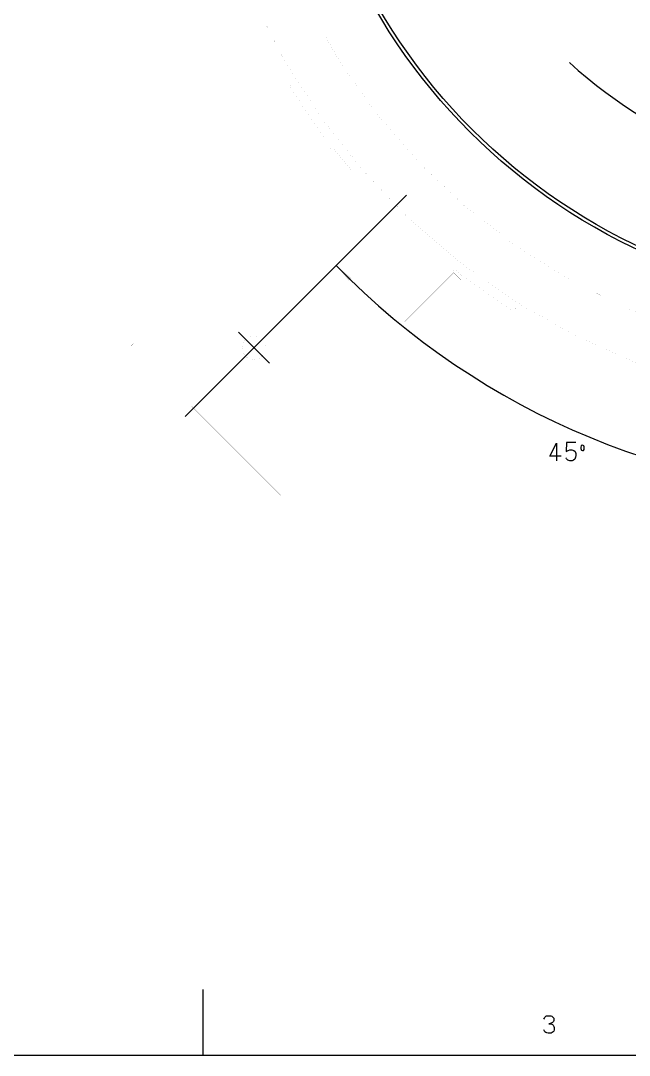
# Model space of a CAD drawing. Extents: x 0 to 8410, y 0 to 11890.
# Drawn here: x 1825 to 2751, y 0 to 1573 of the extents above; entities that cross this region are included whole.
import ezdxf

# ---------------------------------------------------------------- set-up
doc = ezdxf.new("R2010")
doc.units = 0
doc.header["$MEASUREMENT"] = 0
doc.layers.add('6', color=7, linetype='Continuous')
doc.layers.add('8', color=7, linetype='Continuous')

# ---------------------------------------------------------------- blocks, each defined once
blk = doc.blocks.new('BLKENT138')
at = {"layer": '6', "color": 1, "linetype": 'Continuous'}
blk.add_line((1996.16, 2784.09), (4300.33, 1304.36), dxfattribs=at)
at = {"layer": '6', "color": 2, "linetype": 'Continuous'}
for p, q in [((2066.66, 2755.38), (2066.59, 2754.6)), ((2066.59, 2754.6), (2066.75, 2753.16)), ((2067.41, 2757.4), (2066.66, 2755.38)), ((2082.12, 2766.58), (2067.22, 2743.38)), ((2068.39, 2759.09), (2067.41, 2757.4)), ((2069.53, 2760.69), (2068.39, 2759.09)), ((2070.67, 2761.79), (2069.53, 2760.69)), ((2071.43, 2762.3), (2070.67, 2761.79)), ((2072.04, 2762.58), (2071.43, 2762.3)), ((2073.26, 2762.95), (2072.04, 2762.58)), ((2076.87, 2762.3), (2073.26, 2762.95)), ((2080.41, 2760.03), (2076.87, 2762.3)), ((2080.41, 2760.03), (2082.34, 2757.79)), ((2082.53, 2754.01), (2082, 2752.68)), ((2082.34, 2757.79), (2082.73, 2756.87)), ((2082.75, 2755.2), (2082.53, 2754.01)), ((2082.73, 2756.87), (2082.75, 2755.2)), ((2090.82, 2750.84), (2093.64, 2753.53)), ((2093.64, 2753.53), (2096.15, 2754.74)), ((2096.15, 2754.74), (2098.91, 2755.14)), ((2098.91, 2755.14), (2101.44, 2754.17)), ((2101.44, 2754.17), (2103.83, 2752.14)), ((2066.75, 2753.16), (2069, 2750.05)), ((2069, 2750.05), (2072.54, 2747.78)), ((2076.23, 2746.91), (2072.54, 2747.78)), ((2077.68, 2747.47), (2076.23, 2746.91)), ((2078.82, 2748.24), (2077.68, 2747.47)), ((2079.88, 2749.39), (2078.82, 2748.24)), ((2081.02, 2750.99), (2079.88, 2749.39)), ((2082, 2752.68), (2081.02, 2750.99)), ((2089.01, 2738.2), (2085.57, 2737.41)), ((2093.91, 2739.05), (2089.01, 2738.2)), ((2098.5, 2739.76), (2093.91, 2739.05)), ((2099.87, 2740.04), (2098.5, 2739.76)), ((2101.78, 2740.98), (2099.87, 2740.04)), ((2103.15, 2742.43), (2101.78, 2740.98)), ((2104.21, 2743.75), (2103.15, 2742.43)), ((2103.83, 2752.14), (2104.92, 2750.78)), ((2105.33, 2746.68), (2104.21, 2743.75)), ((2104.92, 2750.78), (2105.39, 2749.31)), ((2105.48, 2747.92), (2105.33, 2746.68)), ((2105.39, 2749.31), (2105.48, 2747.92)), ((2114.92, 2745.52), (2127.62, 2737.36)), ((2083.43, 2736.62), (2080.84, 2735.3)), ((2080.84, 2735.3), (2093.54, 2727.14)), ((2085.57, 2737.41), (2083.43, 2736.62)), ((2107.51, 2723.32), (2104.25, 2719.6)), ((2109.26, 2725.03), (2107.51, 2723.32)), ((2111.01, 2726.73), (2109.26, 2725.03)), ((2112.99, 2728.29), (2111.01, 2726.73)), ((2114.36, 2729.58), (2112.99, 2728.29)), ((2115.57, 2730.46), (2114.36, 2729.58)), ((2118.47, 2732.43), (2115.57, 2730.46)), ((2122.59, 2734.77), (2118.47, 2732.43)), ((2125.41, 2736.29), (2122.59, 2734.77)), ((2127.62, 2737.36), (2125.41, 2736.29)), ((2132.21, 2728.42), (2133.28, 2729.07)), ((2133.28, 2729.07), (2134.35, 2729.72)), ((2134.35, 2729.72), (2135.72, 2730.16)), ((2135.72, 2730.16), (2136.87, 2730.43)), ((2136.87, 2730.43), (2138.1, 2730.3)), ((2138.1, 2730.3), (2139.32, 2729.85)), ((2139.32, 2729.85), (2141.94, 2728.17)), ((2141.94, 2728.17), (2143.48, 2727.01)), ((2143.48, 2727.01), (2144.57, 2725.65)), ((2144.57, 2725.65), (2145.19, 2724.25)), ((2145.19, 2724.25), (2145.43, 2722.93)), ((2145.43, 2722.93), (2145.21, 2721.41)), ((2122.76, 2712.7), (2123.13, 2714.96)), ((2122.93, 2711.26), (2122.76, 2712.7)), ((2123.55, 2709.69), (2122.93, 2711.26)), ((2124.33, 2708.36), (2123.55, 2709.69)), ((2126.03, 2707.11), (2124.33, 2708.36)), ((2130.03, 2704.54), (2126.03, 2707.11)), ((2136.44, 2717.56), (2134.52, 2718.29)), ((2134.52, 2718.29), (2135.83, 2717.29)), ((2135.83, 2717.29), (2137.76, 2715.38)), ((2136.9, 2707.11), (2136.15, 2706.1)), ((2138.12, 2717.14), (2136.44, 2717.56)), ((2138.34, 2709.35), (2136.9, 2707.11)), ((2137.76, 2715.38), (2138.61, 2714.34)), ((2140.27, 2717.09), (2138.12, 2717.14)), ((2138.94, 2710.79), (2138.34, 2709.35)), ((2138.61, 2714.34), (2139, 2712.75)), ((2139, 2712.75), (2138.94, 2710.79)), ((2142.33, 2717.6), (2140.27, 2717.09)), ((2143.32, 2718.46), (2142.33, 2717.6)), ((2144.54, 2719.84), (2143.32, 2718.46)), ((2145.21, 2721.41), (2144.54, 2719.84)), ((2147.91, 2709.36), (2148.67, 2711.2)), ((2148.16, 2707.37), (2147.91, 2709.36)), ((2148.63, 2705.57), (2148.16, 2707.37)), ((2148.67, 2711.2), (2149.88, 2713.09)), ((2149.88, 2713.09), (2150.94, 2714.74)), ((2150.94, 2714.74), (2152.15, 2716.12)), ((2152.15, 2716.12), (2153.98, 2717.11)), ((2153.98, 2717.11), (2156.28, 2717.46)), ((2156.28, 2717.46), (2158.04, 2717.33)), ((2158.04, 2717.33), (2160.04, 2716.55)), ((2160.04, 2716.55), (2161.42, 2715.66)), ((2163.56, 2706.63), (2160.08, 2701.21)), ((2161.42, 2715.66), (2162.97, 2714.17)), ((2162.97, 2714.17), (2163.74, 2713.17)), ((2164.32, 2707.97), (2163.56, 2706.63)), ((2163.74, 2713.17), (2164.05, 2712.47)), ((2164.05, 2712.47), (2164.52, 2711.17)), ((2164.69, 2709.57), (2164.32, 2707.97)), ((2164.52, 2711.17), (2164.69, 2709.57)), ((2131.79, 2704.4), (2130.03, 2704.54)), ((2133.4, 2704.53), (2131.79, 2704.4)), ((2134.62, 2704.91), (2133.4, 2704.53)), ((2136.15, 2706.1), (2134.62, 2704.91)), ((2142.25, 2699.85), (2142.92, 2702.25)), ((2142.34, 2698.13), (2142.25, 2699.85)), ((2143.27, 2696.03), (2142.34, 2698.13)), ((2144.28, 2694.72), (2143.27, 2696.03)), ((2145.82, 2693.4), (2144.28, 2694.72)), ((2147.67, 2692.21), (2145.82, 2693.4)), ((2148.74, 2691.85), (2147.67, 2692.21)), ((2149.8, 2703.99), (2148.63, 2705.57)), ((2150.43, 2691.6), (2148.74, 2691.85)), ((2151.72, 2702.59), (2149.8, 2703.99)), ((2151.89, 2691.83), (2150.43, 2691.6)), ((2153.42, 2701.5), (2151.72, 2702.59)), ((2153.79, 2692.6), (2151.89, 2691.83)), ((2155.41, 2700.88), (2153.42, 2701.5)), ((2154.93, 2693.7), (2153.79, 2692.6)), ((2156.98, 2696.38), (2154.93, 2693.7)), ((2157.71, 2700.9), (2155.41, 2700.88)), ((2160.08, 2701.21), (2156.98, 2696.38)), ((2160.16, 2701.49), (2157.71, 2700.9))]:
    blk.add_line(p, q, dxfattribs=at)
at = {"layer": '6', "color": 1, "linetype": 'Continuous'}
for points in [[(1996.16, 2784.09), (2022.72, 2770.14), (2019.89, 2765.74)], [(4300.33, 1304.36), (4273.77, 1318.31), (4276.59, 1322.71)]]:
    blk.add_solid(points, dxfattribs=at)
blk = doc.blocks.new('BLKENT142')
at = {"layer": '6', "color": 2, "linetype": 'Continuous'}
for p, q in [((2630, 911.099), (2640.25, 930.979)), ((2640.25, 930.979), (2640.25, 903.819)), ((2655.44, 931.679), (2654.71, 918.379)), ((2669.35, 931.679), (2655.44, 931.679)), ((2654.71, 918.379), (2657.73, 919.919)), ((2657.73, 919.919), (2660.47, 920.619)), ((2660.47, 920.619), (2663.13, 920.619)), ((2663.13, 920.619), (2666.6, 919.499)), ((2666.6, 919.499), (2668.25, 918.099)), ((2668.25, 918.099), (2668.89, 916.839)), ((2668.89, 916.839), (2669.26, 915.159)), ((2669.26, 915.159), (2669.44, 912.359)), ((2677.12, 924.679), (2677.22, 922.579)), ((2677.77, 926.639), (2677.22, 924.959)), ((2677.22, 922.579), (2677.4, 921.459)), ((2677.4, 921.459), (2677.67, 920.899)), ((2677.67, 920.899), (2678.22, 920.059)), ((2678.86, 927.619), (2677.77, 926.639)), ((2678.22, 920.059), (2679.41, 919.499)), ((2680.69, 927.479), (2678.86, 927.619)), ((2679.41, 919.499), (2680.88, 919.919)), ((2681.43, 926.639), (2680.69, 927.479)), ((2680.88, 919.919), (2681.88, 921.459)), ((2681.88, 925.519), (2681.43, 926.639)), ((2682.16, 923.419), (2681.88, 925.519)), ((2681.88, 921.459), (2682.16, 923.419)), ((2647.29, 911.099), (2630, 911.099)), ((2654.71, 907.879), (2654.16, 908.719)), ((2655.16, 906.899), (2654.71, 907.879)), ((2657.36, 905.079), (2655.16, 906.899)), ((2659.01, 904.379), (2657.36, 905.079)), ((2660.38, 904.099), (2659.01, 904.379)), ((2663.67, 904.099), (2660.38, 904.099)), ((2665.96, 905.079), (2663.67, 904.099)), ((2667.79, 906.619), (2665.96, 905.079)), ((2668.62, 908.019), (2667.79, 906.619)), ((2669.16, 909.559), (2668.62, 908.019)), ((2669.44, 912.359), (2669.16, 909.559))]:
    blk.add_line(p, q, dxfattribs=at)
at = {"layer": '6', "color": 1, "linetype": 'Continuous'}
blk.add_line((3148.24, 872.053), (3148.24, 821.857), dxfattribs=at)
blk.add_arc((3133.47, 2008.56), 1156.8, 224.268, 270.732, dxfattribs=at)
for points in [[(2305.11, 1201.09), (2328.09, 1181.81), (2324.39, 1178.11)], [(3148.24, 851.857), (3118.36, 849.242), (3118.36, 854.471)]]:
    blk.add_solid(points, dxfattribs=at)
blk = doc.blocks.new('BLKENT714')
at = {"layer": '8', "color": 15, "linetype": 'Continuous'}
for p, q in [((2102.5, 100), (2102.5, 0)), ((0, 0), (8410, 0))]:
    blk.add_line(p, q, dxfattribs=at)
at = {"layer": '8', "color": 2, "linetype": 'Continuous'}
for p, q in [((2621.03, 55.18), (2621.58, 56.3)), ((2621.58, 56.3), (2622.13, 57.42)), ((2622.13, 57.42), (2623.05, 58.54)), ((2623.05, 58.54), (2623.87, 59.38)), ((2623.87, 59.38), (2624.97, 59.94)), ((2624.97, 59.94), (2626.25, 60.22)), ((2626.25, 60.22), (2629.36, 60.22)), ((2630.46, 48.32), (2628.45, 47.9)), ((2628.45, 47.9), (2630.09, 47.76)), ((2629.36, 60.22), (2631.28, 60.08)), ((2630.09, 47.76), (2632.75, 47.2)), ((2632.11, 48.88), (2630.46, 48.32)), ((2631.28, 60.08), (2632.93, 59.52)), ((2633.94, 50), (2632.11, 48.88)), ((2632.93, 59.52), (2634.21, 58.68)), ((2635.4, 51.54), (2633.94, 50)), ((2634.21, 58.68), (2635.13, 57.7)), ((2635.13, 57.7), (2635.77, 56.3)), ((2635.77, 52.8), (2635.4, 51.54)), ((2635.77, 56.3), (2636.04, 54.62)), ((2636.04, 54.62), (2635.77, 52.8)), ((2621.58, 36.84), (2620.67, 38.94)), ((2622.5, 35.72), (2621.58, 36.84)), ((2623.87, 34.74), (2622.5, 35.72)), ((2625.24, 34.04), (2623.87, 34.74)), ((2627.35, 33.9), (2625.24, 34.04)), ((2632.11, 33.9), (2627.35, 33.9)), ((2633.66, 34.74), (2632.11, 33.9)), ((2632.75, 47.2), (2634.03, 46.78)), ((2634.94, 35.72), (2633.66, 34.74)), ((2634.03, 46.78), (2635.22, 45.66)), ((2635.77, 36.7), (2634.94, 35.72)), ((2635.22, 45.66), (2636.22, 43.98)), ((2636.41, 38.52), (2635.77, 36.7)), ((2636.22, 43.98), (2636.5, 42.44)), ((2636.5, 39.78), (2636.41, 38.52)), ((2636.5, 42.44), (2636.5, 39.78))]:
    blk.add_line(p, q, dxfattribs=at)
at = {"layer": '8', "color": 7, "linetype": 'Continuous', "const_width": 0.03}
blk.add_lwpolyline([(250, 100), (8310, 100)], dxfattribs=at)

msp = doc.modelspace()

# ---------------------------------------------------------------- linework, layer by layer
at = {"layer": '6'}
for p, q in [((2411.99, 1307.97), (2075.28, 971.261)), ((2203.64, 1052.49), (2156.51, 1099.63))]:
    msp.add_line(p, q, dxfattribs=at)
at = {"layer": '6', "const_width": 0.03}
for points in [[(3432.85, 1019, 7.34075), (2863.64, 1019, -0.1)], [(3462.32, 1102.2, 6.16109), (2834.17, 1102.2, -0.1)], [(2234.93, 1471.56, 0.113167), (2575.63, 1130.88, -0.1)]]:
    msp.add_lwpolyline(points, format="xyb", dxfattribs=at)
for points in [[(2234.95, 1471.59), (2241.1, 1488.18)], [(2234.95, 1471.59), (2247.5, 1477.86)], [(2282.88, 1391), (2283.22, 1400.94)], [(1982.08, 1090.2), (2282.88, 1391)], [(2294.19, 1379.68), (2282.88, 1391)], [(1993.4, 1078.89), (2294.19, 1379.68)], [(2294.19, 1379.68), (2299.81, 1379.21)], [(2215.43, 1323.54), (2226.74, 1312.23)], [(1955.57, 1116.72), (2153.56, 1314.71)], [(2153.56, 1314.71), (2180.07, 1288.19)], [(2191.39, 1276.88), (2380.89, 1087.37)], [(2483.7, 1190.18), (2483.22, 1195.8)], [(2182.9, 889.382), (2483.7, 1190.18)], [(2483.7, 1190.18), (2495.01, 1178.87)], [(2194.22, 878.068), (2495.01, 1178.87)], [(2495.01, 1178.87), (2504.95, 1179.21)], [(2581.77, 1143.56), (2575.63, 1130.88)], [(2575.63, 1130.88), (2592.18, 1137.09)], [(2416.25, 1122.73), (2427.56, 1111.41)], [(1955.57, 1116.72), (2220.73, 851.552)], [(2392.21, 1076.06), (2418.72, 1049.54)], [(2220.73, 851.552), (2418.72, 1049.54)]]:
    msp.add_lwpolyline(points, dxfattribs=at)
msp.add_lwpolyline([(2162.07, 1076.06, 1), (2198.07, 1076.06, 1)], format="xyb", close=True, dxfattribs=at)
at = {"layer": '6'}
for radius in [905, 900]:
    msp.add_circle((3148.24, 2044.23), radius, dxfattribs=at)
msp.add_arc((3148.24, 2044.23), 724, 227.574, 314.535, dxfattribs=at)

# ---------------------------------------------------------------- block references
for name in ['BLKENT714', 'BLKENT138', 'BLKENT142']:
    msp.add_blockref(name, (0, 0), dxfattribs=at)

doc.saveas('drawing.dxf')
